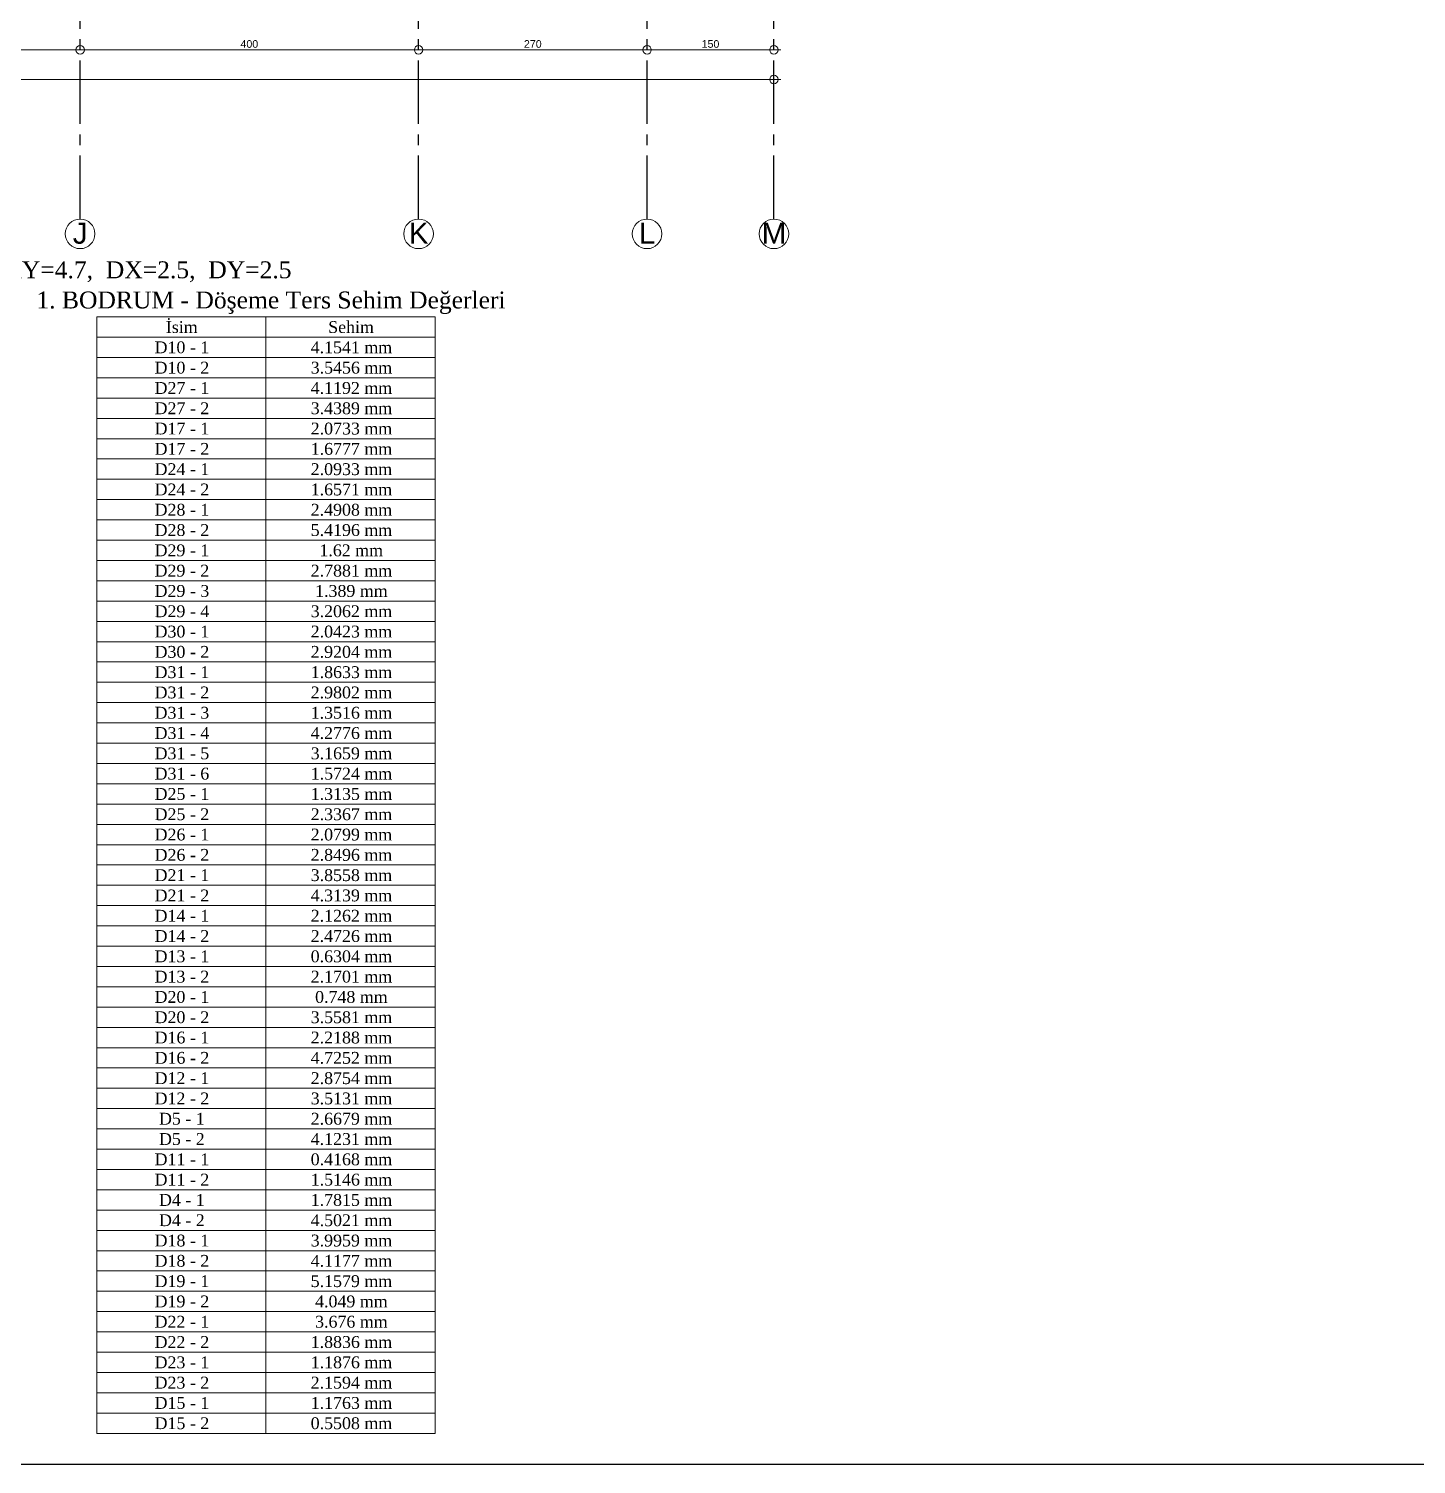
# Model space of a CAD drawing. Header units: millimetres. Extents: x 2232 to 85269, y -3593 to 5869.
# Drawn here: x 42771 to 44411, y 1369 to 3066 of the extents above; entities that cross this region are included whole.
import ezdxf

# ---------------------------------------------------------------- set-up
doc = ezdxf.new("R2010")
doc.units = ezdxf.units.MM
doc.linetypes.add('CENTER2', pattern=[112.5, 75, -12.5, 12.5, -12.5])
doc.linetypes.add('DASHDOT2', pattern=[12.7, 6.35, -3.175, 0, -3.175])
doc.layers.add('aks', color=251, linetype='DASHDOT2', lineweight=35)
for name, color, linetype in [('Donatı Metraj Tablosu', 7, 'Continuous'), ('Standart', 7, 'Continuous'), ('Ölçülendirme', 7, 'Continuous')]:
    doc.layers.add(name, color=color, linetype=linetype)
doc.styles.add('arial_1_18', font='arial.ttf', dxfattribs={"height": 0.2})
doc.styles.add('times new roman_1_18', font='times.ttf', dxfattribs={"height": 0.2})

# ---------------------------------------------------------------- blocks, each defined once
blk = doc.blocks.new('IDE128Entity648')
at = {"layer": 'aks', "color": 251, "linetype": 'CENTER2', "lineweight": -3}
blk.add_lwpolyline([(2440, -604.8), (2440, 80)], dxfattribs=at)
blk = doc.blocks.new('IDE128Entity651')
at = {"layer": 'aks', "color": 30, "linetype": 'Continuous', "lineweight": 5}
blk.add_circle((2440, -622.3), 17.5, dxfattribs=at)
blk = doc.blocks.new('IDE128Entity652')
at = {"layer": 'aks', "color": 1, "linetype": 'Continuous', "lineweight": 5, "style": 'arial_1_18'}
blk.add_text('J', height=25, dxfattribs=at).set_placement((2431.3, -634))
blk = doc.blocks.new('IDE128Entity662')
at = {"layer": 'aks', "color": 251, "linetype": 'CENTER2', "lineweight": -3}
blk.add_lwpolyline([(2840, -604.8), (2840, 80)], dxfattribs=at)
blk = doc.blocks.new('IDE128Entity665')
at = {"layer": 'aks', "color": 30, "linetype": 'Continuous', "lineweight": 5}
blk.add_circle((2840, -622.3), 17.5, dxfattribs=at)
blk = doc.blocks.new('IDE128Entity666')
at = {"layer": 'aks', "color": 1, "linetype": 'Continuous', "lineweight": 5, "style": 'arial_1_18'}
blk.add_text('K', height=25, dxfattribs=at).set_placement((2828.4, -634))
blk = doc.blocks.new('IDE128Entity669')
at = {"layer": 'aks', "color": 251, "linetype": 'CENTER2', "lineweight": -3}
blk.add_lwpolyline([(3260, -604.8), (3260, 80)], dxfattribs=at)
blk = doc.blocks.new('IDE128Entity672')
at = {"layer": 'aks', "color": 30, "linetype": 'Continuous', "lineweight": 5}
blk.add_circle((3260, -622.3), 17.5, dxfattribs=at)
blk = doc.blocks.new('IDE128Entity673')
at = {"layer": 'aks', "color": 1, "linetype": 'Continuous', "lineweight": 5, "style": 'arial_1_18'}
blk.add_text('M', height=25, dxfattribs=at).set_placement((3245.5, -634))
blk = doc.blocks.new('IDE128Entity676')
at = {"layer": 'aks', "color": 251, "linetype": 'CENTER2', "lineweight": -3}
blk.add_lwpolyline([(3110, -604.8), (3110, 80)], dxfattribs=at)
blk = doc.blocks.new('IDE128Entity679')
at = {"layer": 'aks', "color": 30, "linetype": 'Continuous', "lineweight": 5}
blk.add_circle((3110, -622.3), 17.5, dxfattribs=at)
blk = doc.blocks.new('IDE128Entity680')
at = {"layer": 'aks', "color": 1, "linetype": 'Continuous', "lineweight": 5, "style": 'arial_1_18'}
blk.add_text('L', height=25, dxfattribs=at).set_placement((3100.3, -634))
blk = doc.blocks.new('IDE128Entity1401')
at = {"layer": 'Ölçülendirme', "color": 1, "linetype": 'Continuous', "lineweight": 5}
for points in [[(-8, -404.8), (3268, -404.8)], [(-8, -439.8), (3268, -439.8)]]:
    blk.add_lwpolyline(points, dxfattribs=at)
for centre in [(2440, -404.8), (2840, -404.8), (3110, -404.8), (3260, -404.8), (3260, -439.8)]:
    blk.add_circle(centre, 5, dxfattribs=at)
at = {"layer": 'Ölçülendirme', "color": 1, "linetype": 'Continuous', "lineweight": 5, "style": 'arial_1_18'}
for s, p in [('400', (2629.5, -402.3)), ('270', (2964.5, -402.3)), ('150', (3174.5, -402.3))]:
    blk.add_text(s, height=9, dxfattribs=at).set_placement(p)
blk = doc.blocks.new('IDE128Entity1406')
at = {"layer": 'Donatı Metraj Tablosu', "color": 1, "linetype": 'Continuous', "lineweight": 5}
for points in [[(6049.8, 615.2), (6449.8, 615.2)], [(6049.8, 615.2), (6049.8, -704.8)], [(6249.8, 615.2), (6249.8, -704.8)], [(6449.8, 615.2), (6449.8, -704.8)], [(6049.8, 591.2), (6449.8, 591.2)], [(6049.8, 567.2), (6449.8, 567.2)], [(6049.8, 543.2), (6449.8, 543.2)], [(6049.8, 519.2), (6449.8, 519.2)], [(6049.8, 495.2), (6449.8, 495.2)], [(6049.8, 471.2), (6449.8, 471.2)], [(6049.8, 447.2), (6449.8, 447.2)], [(6049.8, 423.2), (6449.8, 423.2)], [(6049.8, 399.2), (6449.8, 399.2)], [(6049.8, 375.2), (6449.8, 375.2)], [(6049.8, 351.2), (6449.8, 351.2)], [(6049.8, 327.2), (6449.8, 327.2)], [(6049.8, 303.2), (6449.8, 303.2)], [(6049.8, 279.2), (6449.8, 279.2)], [(6049.8, 255.2), (6449.8, 255.2)], [(6049.8, 231.2), (6449.8, 231.2)], [(6049.8, 207.2), (6449.8, 207.2)], [(6049.8, 183.2), (6449.8, 183.2)], [(6049.8, 159.2), (6449.8, 159.2)], [(6049.8, 135.2), (6449.8, 135.2)], [(6049.8, 111.2), (6449.8, 111.2)], [(6049.8, 87.2), (6449.8, 87.2)], [(6049.8, 63.2), (6449.8, 63.2)], [(6049.8, 39.2), (6449.8, 39.2)], [(6049.8, 15.2), (6449.8, 15.2)], [(6049.8, -8.8), (6449.8, -8.8)], [(6049.8, -32.8), (6449.8, -32.8)], [(6049.8, -56.8), (6449.8, -56.8)], [(6049.8, -80.8), (6449.8, -80.8)], [(6049.8, -104.8), (6449.8, -104.8)], [(6049.8, -128.8), (6449.8, -128.8)], [(6049.8, -152.8), (6449.8, -152.8)], [(6049.8, -176.8), (6449.8, -176.8)], [(6049.8, -200.8), (6449.8, -200.8)], [(6049.8, -224.8), (6449.8, -224.8)], [(6049.8, -248.8), (6449.8, -248.8)], [(6049.8, -272.8), (6449.8, -272.8)], [(6049.8, -296.8), (6449.8, -296.8)], [(6049.8, -320.8), (6449.8, -320.8)], [(6049.8, -344.8), (6449.8, -344.8)], [(6049.8, -368.8), (6449.8, -368.8)], [(6049.8, -392.8), (6449.8, -392.8)], [(6049.8, -416.8), (6449.8, -416.8)], [(6049.8, -440.8), (6449.8, -440.8)], [(6049.8, -464.8), (6449.8, -464.8)], [(6049.8, -488.8), (6449.8, -488.8)], [(6049.8, -512.8), (6449.8, -512.8)], [(6049.8, -536.8), (6449.8, -536.8)], [(6049.8, -560.8), (6449.8, -560.8)], [(6049.8, -584.8), (6449.8, -584.8)], [(6049.8, -608.8), (6449.8, -608.8)], [(6049.8, -632.8), (6449.8, -632.8)], [(6049.8, -656.8), (6449.8, -656.8)], [(6049.8, -680.8), (6449.8, -680.8)], [(6049.8, -704.8), (6449.8, -704.8)]]:
    blk.add_lwpolyline(points, dxfattribs=at)
at = {"layer": 'Donatı Metraj Tablosu', "color": 1, "linetype": 'Continuous', "lineweight": 5, "style": 'times new roman_1_18'}
for s, height, p in [('1. BODRUM - Döşeme Ters Sehim Değerleri', 20, (5978.5, 625.2)), ('İsim', 14, (6131.5, 596.2)), ('Sehim', 14, (6323.4, 596.2)), ('D10 - 1', 14, (6118.2, 572.2)), ('4.1541 mm', 14, (6302.7, 572.2)), ('D10 - 2', 14, (6118.2, 548.2)), ('3.5456 mm', 14, (6302.7, 548.2)), ('D27 - 1', 14, (6118.2, 524.2)), ('4.1192 mm', 14, (6302.7, 524.2)), ('D27 - 2', 14, (6118.2, 500.2)), ('3.4389 mm', 14, (6302.7, 500.2)), ('D17 - 1', 14, (6118.2, 476.2)), ('2.0733 mm', 14, (6302.7, 476.2)), ('D17 - 2', 14, (6118.2, 452.2)), ('1.6777 mm', 14, (6302.7, 452.2)), ('D24 - 1', 14, (6118.2, 428.2)), ('2.0933 mm', 14, (6302.7, 428.2)), ('D24 - 2', 14, (6118.2, 404.2)), ('1.6571 mm', 14, (6302.7, 404.2)), ('D28 - 1', 14, (6118.2, 380.2)), ('2.4908 mm', 14, (6302.7, 380.2)), ('D28 - 2', 14, (6118.2, 356.2)), ('5.4196 mm', 14, (6302.7, 356.2)), ('D29 - 1', 14, (6118.2, 332.2)), ('1.62 mm', 14, (6313, 332.2)), ('D29 - 2', 14, (6118.2, 308.2)), ('2.7881 mm', 14, (6302.7, 308.2)), ('D29 - 3', 14, (6118.2, 284.2)), ('1.389 mm', 14, (6307.9, 284.2)), ('D29 - 4', 14, (6118.2, 260.2)), ('3.2062 mm', 14, (6302.7, 260.2)), ('D30 - 1', 14, (6118.2, 236.2)), ('2.0423 mm', 14, (6302.7, 236.2)), ('D30 - 2', 14, (6118.2, 212.2)), ('2.9204 mm', 14, (6302.7, 212.2)), ('D31 - 1', 14, (6118.2, 188.2)), ('1.8633 mm', 14, (6302.7, 188.2)), ('D31 - 2', 14, (6118.2, 164.2)), ('2.9802 mm', 14, (6302.7, 164.2)), ('D31 - 3', 14, (6118.2, 140.2)), ('1.3516 mm', 14, (6302.7, 140.2)), ('D31 - 4', 14, (6118.2, 116.2)), ('4.2776 mm', 14, (6302.7, 116.2)), ('D31 - 5', 14, (6118.2, 92.2)), ('3.1659 mm', 14, (6302.7, 92.2)), ('D31 - 6', 14, (6118.2, 68.2)), ('1.5724 mm', 14, (6302.7, 68.2)), ('D25 - 1', 14, (6118.2, 44.2)), ('1.3135 mm', 14, (6302.7, 44.2)), ('D25 - 2', 14, (6118.2, 20.2)), ('2.3367 mm', 14, (6302.7, 20.2)), ('D26 - 1', 14, (6118.2, -3.8)), ('2.0799 mm', 14, (6302.7, -3.8)), ('D26 - 2', 14, (6118.2, -27.8)), ('2.8496 mm', 14, (6302.7, -27.8)), ('D21 - 1', 14, (6118.2, -51.8)), ('3.8558 mm', 14, (6302.7, -51.8)), ('D21 - 2', 14, (6118.2, -75.8)), ('4.3139 mm', 14, (6302.7, -75.8)), ('D14 - 1', 14, (6118.2, -99.8)), ('2.1262 mm', 14, (6302.7, -99.8)), ('D14 - 2', 14, (6118.2, -123.8)), ('2.4726 mm', 14, (6302.7, -123.8)), ('D13 - 1', 14, (6118.2, -147.8)), ('0.6304 mm', 14, (6302.7, -147.8)), ('D13 - 2', 14, (6118.2, -171.8)), ('2.1701 mm', 14, (6302.7, -171.8)), ('D20 - 1', 14, (6118.2, -195.8)), ('0.748 mm', 14, (6307.9, -195.8)), ('D20 - 2', 14, (6118.2, -219.8)), ('3.5581 mm', 14, (6302.7, -219.8)), ('D16 - 1', 14, (6118.2, -243.8)), ('2.2188 mm', 14, (6302.7, -243.8)), ('D16 - 2', 14, (6118.2, -267.8)), ('4.7252 mm', 14, (6302.7, -267.8)), ('D12 - 1', 14, (6118.2, -291.8)), ('2.8754 mm', 14, (6302.7, -291.8)), ('D12 - 2', 14, (6118.2, -315.8)), ('3.5131 mm', 14, (6302.7, -315.8)), ('D5 - 1', 14, (6123.4, -339.8)), ('2.6679 mm', 14, (6302.7, -339.8)), ('D5 - 2', 14, (6123.4, -363.8)), ('4.1231 mm', 14, (6302.7, -363.8)), ('D11 - 1', 14, (6118.2, -387.8)), ('0.4168 mm', 14, (6302.7, -387.8)), ('D11 - 2', 14, (6118.2, -411.8)), ('1.5146 mm', 14, (6302.7, -411.8)), ('D4 - 1', 14, (6123.4, -435.8)), ('1.7815 mm', 14, (6302.7, -435.8)), ('D4 - 2', 14, (6123.4, -459.8)), ('4.5021 mm', 14, (6302.7, -459.8)), ('D18 - 1', 14, (6118.2, -483.8)), ('3.9959 mm', 14, (6302.7, -483.8)), ('D18 - 2', 14, (6118.2, -507.8)), ('4.1177 mm', 14, (6302.7, -507.8)), ('D19 - 1', 14, (6118.2, -531.8)), ('5.1579 mm', 14, (6302.7, -531.8)), ('D19 - 2', 14, (6118.2, -555.8)), ('4.049 mm', 14, (6307.9, -555.8)), ('D22 - 1', 14, (6118.2, -579.8)), ('3.676 mm', 14, (6307.9, -579.8)), ('D22 - 2', 14, (6118.2, -603.8)), ('1.8836 mm', 14, (6302.7, -603.8)), ('D23 - 1', 14, (6118.2, -627.8)), ('1.1876 mm', 14, (6302.7, -627.8)), ('D23 - 2', 14, (6118.2, -651.8)), ('2.1594 mm', 14, (6302.7, -651.8)), ('D15 - 1', 14, (6118.2, -675.8)), ('1.1763 mm', 14, (6302.7, -675.8)), ('D15 - 2', 14, (6118.2, -699.8)), ('0.5508 mm', 14, (6302.7, -699.8))]:
    blk.add_text(s, height=height, dxfattribs=at).set_placement(p)

msp = doc.modelspace()

# ---------------------------------------------------------------- linework, layer by layer
msp.add_line((3332.4, 1368.7), (79990.7, 1368.7))

# ---------------------------------------------------------------- block references
at = {"layer": 'aks'}
for name in ['IDE128Entity648', 'IDE128Entity662', 'IDE128Entity676', 'IDE128Entity669', 'IDE128Entity651', 'IDE128Entity652', 'IDE128Entity665', 'IDE128Entity666', 'IDE128Entity679', 'IDE128Entity680', 'IDE128Entity672', 'IDE128Entity673']:
    msp.add_blockref(name, (40391.8, 3445.8), dxfattribs=at)
at = {"layer": 'Standart'}
for name, p in [('IDE128Entity1401', (40391.8, 3445.8)), ('IDE128Entity1406', (36801.6, 2110.1))]:
    msp.add_blockref(name, p, dxfattribs=at)

# ---------------------------------------------------------------- texts
at = {"layer": 'Standart', "color": 1, "linetype": 'Continuous', "lineweight": 5, "style": 'times new roman_1_18'}
msp.add_text('1. BODRUM KALIP PLANI ÖLÇEK:1/50 C25 - B420C;     Ss=0.429,  S1=0.143,  XC2,  YZS=ZB,  BKS=3,  I=1.0,  BYS=7,  DTS=3,  Ta=0.06, Tb=0.30,  RX=4.7,  RY=4.7,  DX=2.5,  DY=2.5', height=20, dxfattribs=at).set_placement((40722, 2771))

doc.saveas('drawing.dxf')
